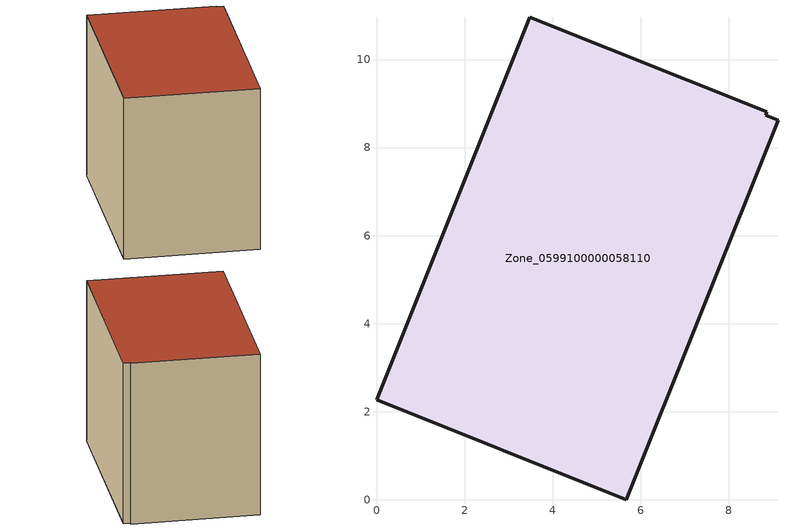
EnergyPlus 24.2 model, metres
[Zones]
Zone_0599100000058110
 floor ground (C_G): 0,2.27 3.48,10.96 8.87,8.81 8.84,8.73 9.12,8.62 5.67,0 z0.43
 wall outside (C_F): 3.48,10.96 0,2.27 5.67,0 9.12,8.62 8.84,8.73 8.87,8.81 3.48,10.96 z0.43:8.13
 roof outside (C_R): 5.67,0 9.12,8.62 8.84,8.73 8.87,8.81 3.48,10.96 0,2.27 z8.13
[BUILDING]
Pand.0599100000058110: North Axis=0; Terrain=City; Loads Convergence Tolerance Value=0.04; Temperature Convergence Tolerance Value=0.4; Solar Distribution=FullExterior; Maximum Number of Warmup Days=25; Minimum Number of Warmup Days=1
[Site:Location]
Rotterdam.The.Hague.AP_ZH_NLD Design_Conditions: Latitude=51.96; Longitude=4.45; Time Zone=1; Elevation=-4.5
[SITE:GROUNDTEMPERATURE:BUILDINGSURFACE]
18, 18, 18, 18, 18, 18, 18, 18, 18, 18, 18, 18
[MATERIAL] Thermal Absorptance=0.9; Solar Absorptance=0.7; Visible Absorptance=0.7
Name | Roughness | Thickness | Conductivity | Density | Specific Heat
G.TI.1965-1974 | MediumSmooth | 0.15 | 0.882353 | 540 | 1210
F.TI.1965-1974 | Rough | 0.3 | 0.697674 | 1920 | 840
R.TI.1965-1974 | MediumRough | 0.2 | 0.232558 | 1500 | 1000
[CONSTRUCTION]
C_G: G.TI.1965-1974
C_F: F.TI.1965-1974
C_R: R.TI.1965-1974
[ZONE]
Zone_0599100000058110: Type=1; Multiplier=1; Ceiling Height=Autocalculate; Volume=Autocalculate; Floor Area=autocalculate; Part of Total Floor Area=Yes
[ZONEINFILTRATION:DESIGNFLOWRATE]
Infil_Zone_0599100000058110: Zone or ZoneList or Space or SpaceList=Zone_0599100000058110; Schedule=AlwaysOn; Design Flow Rate Calculation Method=Flow/Area; Flow Rate per Floor Area=0.003; Constant Term Coefficient=1; Temperature Term Coefficient=0; Velocity Term Coefficient=0; Velocity Squared Term Coefficient=0
[HVACTEMPLATE:ZONE:IDEALLOADSAIRSYSTEM]
Zone_0599100000058110: Maximum Heating Supply Air Temperature=50; Minimum Cooling Supply Air Temperature=13; Maximum Heating Supply Air Humidity Ratio=0.0156; Minimum Cooling Supply Air Humidity Ratio=0.0077; Heating Limit=NoLimit; Cooling Limit=NoLimit; Dehumidification Control Type=ConstantSensibleHeatRatio; Cooling Sensible Heat Ratio=0.7; Dehumidification Setpoint=60; Humidification Control Type=None; Humidification Setpoint=30; Outdoor Air Method=None; Outdoor Air Flow Rate per Person=0.00944; Outdoor Air Flow Rate per Zone Floor Area=0; Outdoor Air Flow Rate per Zone=0; Demand Controlled Ventilation Type=None; Outdoor Air Economizer Type=NoEconomizer; Heat Recovery Type=None; Sensible Heat Recovery Effectiveness=0.7; Latent Heat Recovery Effectiveness=0.65
[ZONECONTROL:THERMOSTAT]
ThermostatControl_Zone_0599100000058110: Zone or ZoneList=Zone_0599100000058110; Control Type Schedule=DualSetpointControlType; Control 1=Thermostat_Zone_0599100000058110; Temperature Difference Between Cutout And Setpoint=0
[THERMOSTATSETPOINT:DUALSETPOINT]
Thermostat_Zone_0599100000058110: Heating Setpoint Temperature Schedule=HeatingSetpoint_Zone_0599100000058110; Cooling Setpoint Temperature Schedule=CoolingSetpoint_Zone_0599100000058110
[SCHEDULE:COMPACT]
HeatingSetpoint_Zone_0599100000058110: Through: 12/31, For: AllDays, Until: 24:00, 21
CoolingSetpoint_Zone_0599100000058110: Through: 12/31, For: AllDays, Until: 24:00, 24
DualSetpointControlType: Through: 12/31, For: AllDays, Until: 24:00, 4
AlwaysOn: Through: 12/31, For: AllDays, Until: 24:00, 1
